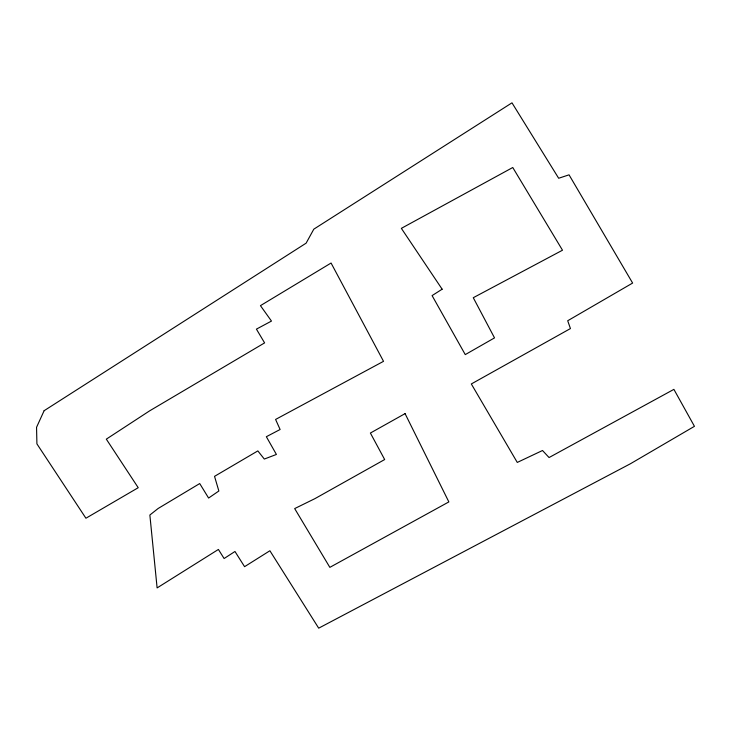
<?xml version="1.0" encoding="UTF-8"?>
<svg xmlns="http://www.w3.org/2000/svg" width="731" height="731" viewBox="0 0 731 731"><rect width="100%" height="100%" fill="white"/><g stroke="black" fill="none" stroke-linecap="round" stroke-linejoin="round"><path stroke-width="1.1" d="M44.125 410.703L36.55 427.306L36.915 443.872L85.92 518.233L138.223 487.705L106.315 439.148L149.617 410.859L264.604 342.894L256.417 329.133L271.475 321.073L260.446 305.649L331.07 263.032L383.528 361.324L275.587 419.448L280.11 429.499L266.349 436.709L276.409 454.454L264.311 459.05L257.842 450.908L214.539 476.347L218.852 491.004L208.6 498.049L199.718 483.557L158.17 508.465L149.864 515.017L157.11 587.916L218.405 549.447L224.106 558.53L234.971 551.485L244.574 566.671L269.894 550.754L318.698 628.167L630.387 463.774L694.45 426.328L673.9 389.367L549.063 457.542L542.512 450.506L517.274 462.431L471.321 383.958L570.436 328.566L567.704 320.745L632.626 283.061L569.047 174.837L558.667 178.254L511.983 102.833L313.809 229.168L306.115 243.167L44.125 410.703M442.145 289.202L432.085 295.598L465.263 354.608L494.522 337.886L473.277 297.709L562.495 250.212L512.76 167.509L401.356 228.355L442.145 289.202M405.065 413.627L370.389 433.044L384.67 459.543L314.906 498.652L294.675 508.584L329.845 567.357L448.852 501.914L405.065 413.627"/></g></svg>
